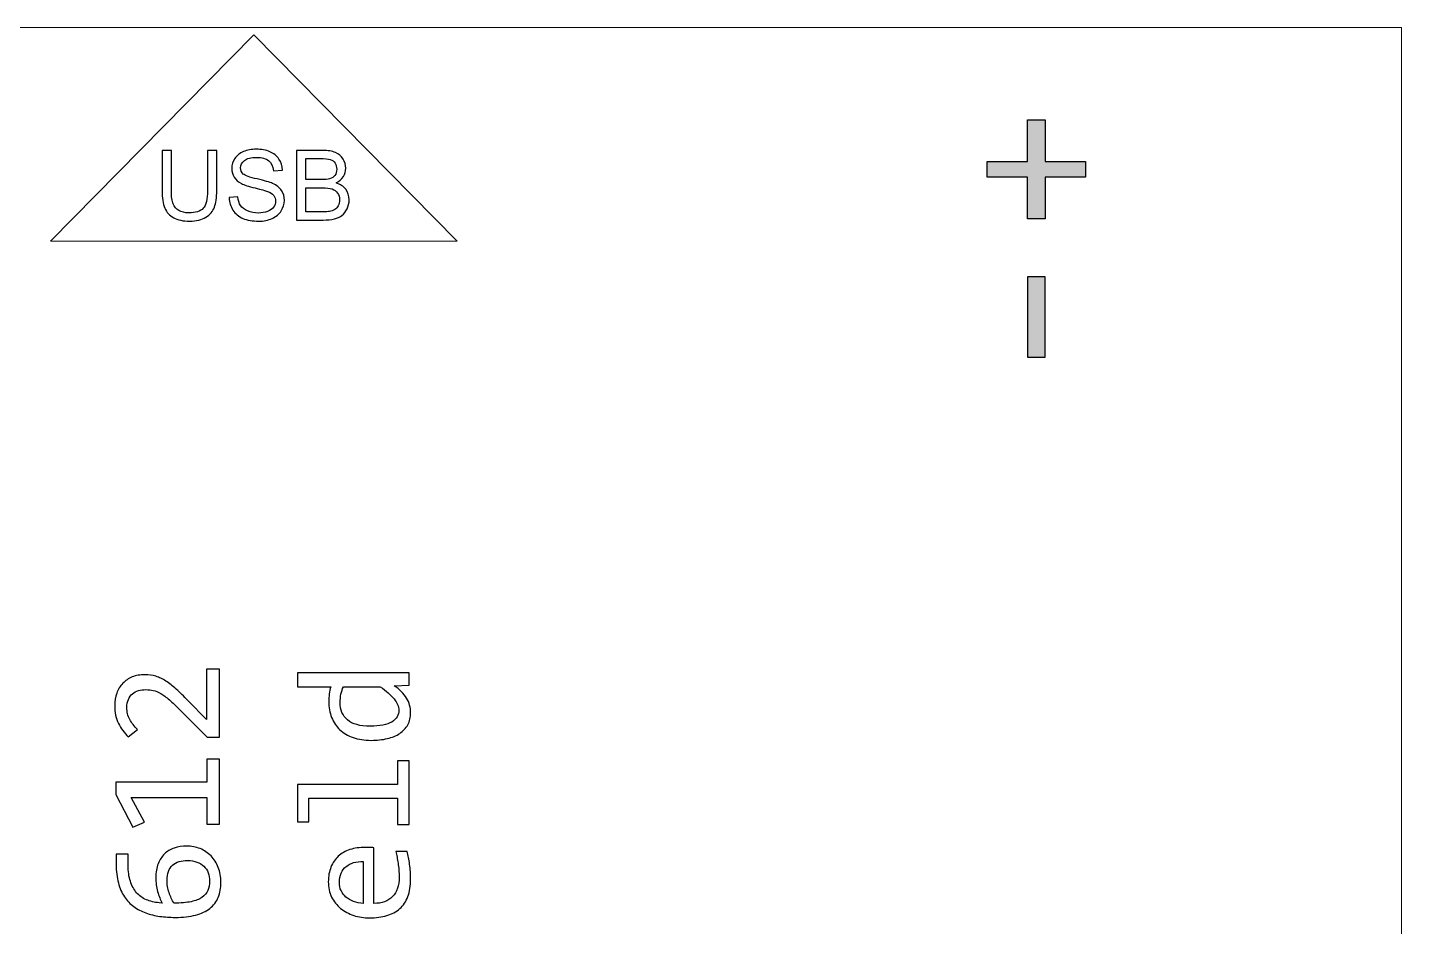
# Model space of a CAD drawing. Header units: centimetres. Extents: x 102.9 to 107.9, y 82.26 to 89.76.
# Drawn here: x 104.904 to 107.896, y 87.799 to 89.756 of the extents above; entities that cross this region are included whole.
import ezdxf

# ---------------------------------------------------------------- set-up
doc = ezdxf.new("R2010")
doc.units = ezdxf.units.CM
doc.header["$MEASUREMENT"] = 0
doc.layers.add('Layer 1', color=7, linetype='Continuous')

msp = doc.modelspace()

# ---------------------------------------------------------------- hatches: boundary and pattern name
at = {"layer": 'Layer 1', "true_color": 0x000000}
h = msp.add_hatch(color=18, dxfattribs=at)
edge = h.paths.add_edge_path()
edge.add_spline(control_points=[(107.12013, 89.46464), (107.12013, 89.46464), (107.12013, 89.55522), (107.12013, 89.55522), (107.12013, 89.55522), (107.08166, 89.55522), (107.08166, 89.55522), (107.08166, 89.55522), (107.08166, 89.46464), (107.08166, 89.46464), (107.08166, 89.46464), (106.99376, 89.46464), (106.99376, 89.46464), (106.99376, 89.46464), (106.99376, 89.43064), (106.99376, 89.43064), (106.99376, 89.43064), (107.08166, 89.43064), (107.08166, 89.43064), (107.08166, 89.43064), (107.08166, 89.33939), (107.08166, 89.33939), (107.08166, 89.33939), (107.12013, 89.33939), (107.12013, 89.33939), (107.12013, 89.33939), (107.12013, 89.43064), (107.12013, 89.43064), (107.12013, 89.43064), (107.20803, 89.43064), (107.20803, 89.43064), (107.20803, 89.43064), (107.20803, 89.46464), (107.20803, 89.46464), (107.20803, 89.46464), (107.12013, 89.46464), (107.12013, 89.46464)], knot_values=[0, 0, 0, 0, 0.0833333, 0.0833333, 0.0833333, 0.1666667, 0.1666667, 0.1666667, 0.25, 0.25, 0.25, 0.3333333, 0.3333333, 0.3333333, 0.4166667, 0.4166667, 0.4166667, 0.5, 0.5, 0.5, 0.5833333, 0.5833333, 0.5833333, 0.6666667, 0.6666667, 0.6666667, 0.75, 0.75, 0.75, 0.8333333, 0.8333333, 0.8333333, 0.9166667, 0.9166667, 0.9166667, 1, 1, 1, 1], degree=3, periodic=1)
h = msp.add_hatch(color=18, dxfattribs=at)
edge = h.paths.add_edge_path()
edge.add_spline(control_points=[(107.08255, 89.21418), (107.08255, 89.21418), (107.08255, 89.03762), (107.08255, 89.03762), (107.08255, 89.03762), (107.11923, 89.03762), (107.11923, 89.03762), (107.11923, 89.03762), (107.11923, 89.21418), (107.11923, 89.21418), (107.11923, 89.21418), (107.08255, 89.21418), (107.08255, 89.21418)], knot_values=[0, 0, 0, 0, 0.25, 0.25, 0.25, 0.5, 0.5, 0.5, 0.75, 0.75, 0.75, 1, 1, 1, 1], degree=3, periodic=1)

# ---------------------------------------------------------------- linework, layer by layer
at = {"layer": 'Layer 1', "color": 5, "lineweight": 9}
for points in [[(107.89634, 89.75634), (107.89634, 89.75634), (102.89634, 89.75634), (102.89634, 89.75634)], [(107.89634, 82.25634), (107.89634, 82.25634), (107.89634, 89.75634), (107.89634, 89.75634)]]:
    msp.add_open_spline(points, degree=3, dxfattribs=at)
at = {"layer": 'Layer 1', "lineweight": 18}
for points in [[(105.3965, 89.74024), (105.3965, 89.74024), (104.95355, 89.29138), (104.95355, 89.29138)], [(105.83944, 89.29138), (105.83944, 89.29138), (105.3965, 89.74024), (105.3965, 89.74024)], [(104.95355, 89.29138), (104.95355, 89.29138), (105.83944, 89.29138), (105.83944, 89.29138)]]:
    msp.add_open_spline(points, degree=3, dxfattribs=at)
at = {"layer": 'Layer 1'}
for points, knots in [([(107.12013, 89.46464), (107.12013, 89.46464), (107.12013, 89.55522), (107.12013, 89.55522), (107.12013, 89.55522), (107.08166, 89.55522), (107.08166, 89.55522), (107.08166, 89.55522), (107.08166, 89.46464), (107.08166, 89.46464), (107.08166, 89.46464), (106.99376, 89.46464), (106.99376, 89.46464), (106.99376, 89.46464), (106.99376, 89.43064), (106.99376, 89.43064), (106.99376, 89.43064), (107.08166, 89.43064), (107.08166, 89.43064), (107.08166, 89.43064), (107.08166, 89.33939), (107.08166, 89.33939), (107.08166, 89.33939), (107.12013, 89.33939), (107.12013, 89.33939), (107.12013, 89.33939), (107.12013, 89.43064), (107.12013, 89.43064), (107.12013, 89.43064), (107.20803, 89.43064), (107.20803, 89.43064), (107.20803, 89.43064), (107.20803, 89.46464), (107.20803, 89.46464), (107.20803, 89.46464), (107.12013, 89.46464), (107.12013, 89.46464)], [0, 0, 0, 0, 0.0833333, 0.0833333, 0.0833333, 0.1666667, 0.1666667, 0.1666667, 0.25, 0.25, 0.25, 0.3333333, 0.3333333, 0.3333333, 0.4166667, 0.4166667, 0.4166667, 0.5, 0.5, 0.5, 0.5833333, 0.5833333, 0.5833333, 0.6666667, 0.6666667, 0.6666667, 0.75, 0.75, 0.75, 0.8333333, 0.8333333, 0.8333333, 0.9166667, 0.9166667, 0.9166667, 1, 1, 1, 1]), ([(105.29574, 89.48872), (105.29574, 89.48872), (105.31585, 89.48872), (105.31585, 89.48872), (105.31585, 89.48872), (105.31585, 89.40119), (105.31585, 89.40119), (105.31585, 89.38595), (105.31412, 89.37385), (105.3107, 89.36489), (105.30724, 89.35596), (105.30103, 89.34866), (105.29207, 89.34305), (105.28308, 89.33744), (105.27133, 89.33462), (105.25672, 89.33462), (105.24258, 89.33462), (105.23097, 89.33705), (105.22197, 89.34196), (105.21294, 89.34686), (105.20652, 89.35392), (105.20268, 89.3632), (105.19883, 89.37247), (105.19689, 89.38514), (105.19689, 89.40119), (105.19689, 89.40119), (105.19689, 89.48872), (105.19689, 89.48872), (105.19689, 89.48872), (105.217, 89.48872), (105.217, 89.48872), (105.217, 89.48872), (105.217, 89.40123), (105.217, 89.40123), (105.217, 89.38807), (105.21824, 89.37833), (105.22067, 89.37212), (105.2231, 89.36588), (105.22727, 89.36104), (105.23323, 89.35769), (105.23916, 89.35431), (105.24642, 89.35261), (105.255, 89.35261), (105.26967, 89.35261), (105.28015, 89.35596), (105.28639, 89.36263), (105.29264, 89.36933), (105.29574, 89.38218), (105.29574, 89.40123), (105.29574, 89.40123), (105.29574, 89.48872), (105.29574, 89.48872)], [0, 0, 0, 0, 0.0588235, 0.0588235, 0.0588235, 0.1176471, 0.1176471, 0.1176471, 0.1764706, 0.1764706, 0.1764706, 0.2352941, 0.2352941, 0.2352941, 0.2941176, 0.2941176, 0.2941176, 0.3529412, 0.3529412, 0.3529412, 0.4117647, 0.4117647, 0.4117647, 0.4705882, 0.4705882, 0.4705882, 0.5294118, 0.5294118, 0.5294118, 0.5882353, 0.5882353, 0.5882353, 0.6470588, 0.6470588, 0.6470588, 0.7058824, 0.7058824, 0.7058824, 0.7647059, 0.7647059, 0.7647059, 0.8235294, 0.8235294, 0.8235294, 0.8823529, 0.8823529, 0.8823529, 0.9411765, 0.9411765, 0.9411765, 1, 1, 1, 1]), ([(105.34277, 89.38584), (105.34277, 89.38584), (105.36161, 89.38754), (105.36161, 89.38754), (105.36249, 89.37992), (105.36457, 89.37367), (105.36785, 89.36877), (105.37113, 89.3639), (105.37621, 89.35995), (105.38309, 89.35692), (105.38997, 89.35392), (105.39773, 89.3524), (105.40634, 89.3524), (105.41399, 89.3524), (105.42073, 89.35353), (105.42659, 89.35582), (105.43244, 89.35812), (105.43678, 89.36126), (105.43964, 89.36524), (105.4425, 89.36923), (105.44395, 89.37357), (105.44395, 89.37822), (105.44395, 89.38295), (105.44257, 89.38708), (105.43982, 89.39064), (105.43707, 89.39417), (105.43251, 89.39713), (105.42616, 89.39957), (105.42211, 89.40112), (105.41311, 89.40359), (105.39918, 89.40694), (105.38524, 89.41029), (105.37551, 89.41343), (105.36993, 89.4164), (105.3627, 89.42021), (105.35734, 89.42493), (105.35381, 89.43054), (105.35025, 89.43615), (105.34848, 89.44247), (105.34848, 89.44942), (105.34848, 89.45711), (105.35067, 89.46427), (105.35501, 89.4709), (105.35935, 89.47757), (105.36566, 89.48261), (105.37402, 89.48607), (105.38235, 89.48953), (105.39163, 89.49126), (105.40182, 89.49126), (105.41304, 89.49126), (105.42295, 89.48946), (105.43153, 89.48582), (105.4401, 89.48222), (105.4467, 89.4769), (105.45132, 89.46984), (105.45594, 89.46282), (105.45841, 89.45485), (105.45876, 89.44596), (105.45876, 89.44596), (105.4395, 89.44448), (105.4395, 89.44448), (105.43848, 89.45404), (105.43498, 89.46127), (105.42902, 89.46614), (105.42306, 89.47104), (105.41424, 89.47348), (105.4026, 89.47348), (105.39046, 89.47348), (105.38161, 89.47125), (105.37607, 89.46681), (105.37053, 89.46236), (105.36774, 89.457), (105.36774, 89.45072), (105.36774, 89.44529), (105.36972, 89.44081), (105.37364, 89.43728), (105.37752, 89.43379), (105.38757, 89.43015), (105.40387, 89.42648), (105.42017, 89.42278), (105.43135, 89.41957), (105.43742, 89.41682), (105.4462, 89.41276), (105.45273, 89.40765), (105.45693, 89.4014), (105.46113, 89.39519), (105.46321, 89.38803), (105.46321, 89.37992), (105.46321, 89.37184), (105.46091, 89.36429), (105.45629, 89.35716), (105.45167, 89.35004), (105.44507, 89.3445), (105.43643, 89.34055), (105.42779, 89.3366), (105.41809, 89.33462), (105.40726, 89.33462), (105.39357, 89.33462), (105.3821, 89.33663), (105.37286, 89.34062), (105.36358, 89.3446), (105.35635, 89.3506), (105.35109, 89.35864), (105.3458, 89.36665), (105.34305, 89.37572), (105.34277, 89.38584)], [0, 0, 0, 0, 0.0285714, 0.0285714, 0.0285714, 0.0571429, 0.0571429, 0.0571429, 0.0857143, 0.0857143, 0.0857143, 0.1142857, 0.1142857, 0.1142857, 0.1428571, 0.1428571, 0.1428571, 0.1714286, 0.1714286, 0.1714286, 0.2, 0.2, 0.2, 0.2285714, 0.2285714, 0.2285714, 0.2571429, 0.2571429, 0.2571429, 0.2857143, 0.2857143, 0.2857143, 0.3142857, 0.3142857, 0.3142857, 0.3428571, 0.3428571, 0.3428571, 0.3714286, 0.3714286, 0.3714286, 0.4, 0.4, 0.4, 0.4285714, 0.4285714, 0.4285714, 0.4571429, 0.4571429, 0.4571429, 0.4857143, 0.4857143, 0.4857143, 0.5142857, 0.5142857, 0.5142857, 0.5428571, 0.5428571, 0.5428571, 0.5714286, 0.5714286, 0.5714286, 0.6, 0.6, 0.6, 0.6285714, 0.6285714, 0.6285714, 0.6571429, 0.6571429, 0.6571429, 0.6857143, 0.6857143, 0.6857143, 0.7142857, 0.7142857, 0.7142857, 0.7428571, 0.7428571, 0.7428571, 0.7714286, 0.7714286, 0.7714286, 0.8, 0.8, 0.8, 0.8285714, 0.8285714, 0.8285714, 0.8571429, 0.8571429, 0.8571429, 0.8857143, 0.8857143, 0.8857143, 0.9142857, 0.9142857, 0.9142857, 0.9428571, 0.9428571, 0.9428571, 0.9714286, 0.9714286, 0.9714286, 1, 1, 1, 1]), ([(105.48966, 89.33716), (105.48966, 89.33716), (105.48966, 89.48872), (105.48966, 89.48872), (105.48966, 89.48872), (105.54653, 89.48872), (105.54653, 89.48872), (105.5581, 89.48872), (105.56738, 89.4872), (105.5744, 89.48413), (105.58139, 89.48106), (105.58685, 89.47633), (105.5908, 89.46995), (105.59479, 89.4636), (105.59677, 89.45693), (105.59677, 89.44994), (105.59677, 89.44349), (105.595, 89.43739), (105.59151, 89.43167), (105.58802, 89.42596), (105.58273, 89.42133), (105.57564, 89.41781), (105.58481, 89.41513), (105.59186, 89.41054), (105.59677, 89.40405), (105.60171, 89.39759), (105.60418, 89.38994), (105.60418, 89.38112), (105.60418, 89.37399), (105.60266, 89.36739), (105.59966, 89.36129), (105.59666, 89.35519), (105.59296, 89.3505), (105.58855, 89.34718), (105.58414, 89.3439), (105.5786, 89.34139), (105.57197, 89.3397), (105.5653, 89.33801), (105.55715, 89.33716), (105.54748, 89.33716), (105.54748, 89.33716), (105.48966, 89.33716), (105.48966, 89.33716)], [0, 0, 0, 0, 0.0714286, 0.0714286, 0.0714286, 0.1428571, 0.1428571, 0.1428571, 0.2142857, 0.2142857, 0.2142857, 0.2857143, 0.2857143, 0.2857143, 0.3571429, 0.3571429, 0.3571429, 0.4285714, 0.4285714, 0.4285714, 0.5, 0.5, 0.5, 0.5714286, 0.5714286, 0.5714286, 0.6428571, 0.6428571, 0.6428571, 0.7142857, 0.7142857, 0.7142857, 0.7857143, 0.7857143, 0.7857143, 0.8571429, 0.8571429, 0.8571429, 0.9285714, 0.9285714, 0.9285714, 1, 1, 1, 1]), ([(105.50977, 89.425), (105.50977, 89.425), (105.54254, 89.425), (105.54254, 89.425), (105.55143, 89.425), (105.55782, 89.4256), (105.56166, 89.42677), (105.56678, 89.42828), (105.57063, 89.43082), (105.5732, 89.43435), (105.57578, 89.43788), (105.57708, 89.44229), (105.57708, 89.44762), (105.57708, 89.45266), (105.57588, 89.45711), (105.57345, 89.46092), (105.57105, 89.46476), (105.56759, 89.46741), (105.56311, 89.46882), (105.55863, 89.47023), (105.55094, 89.47094), (105.54007, 89.47094), (105.54007, 89.47094), (105.50977, 89.47094), (105.50977, 89.47094), (105.50977, 89.47094), (105.50977, 89.425), (105.50977, 89.425)], [0, 0, 0, 0, 0.1111111, 0.1111111, 0.1111111, 0.2222222, 0.2222222, 0.2222222, 0.3333333, 0.3333333, 0.3333333, 0.4444444, 0.4444444, 0.4444444, 0.5555556, 0.5555556, 0.5555556, 0.6666667, 0.6666667, 0.6666667, 0.7777778, 0.7777778, 0.7777778, 0.8888889, 0.8888889, 0.8888889, 1, 1, 1, 1]), ([(105.50977, 89.35494), (105.50977, 89.35494), (105.54752, 89.35494), (105.54752, 89.35494), (105.55401, 89.35494), (105.55856, 89.35519), (105.56121, 89.35568), (105.56579, 89.35649), (105.56967, 89.35787), (105.57278, 89.35981), (105.57588, 89.36175), (105.57842, 89.36457), (105.58043, 89.36828), (105.58244, 89.37198), (105.58343, 89.37625), (105.58343, 89.38108), (105.58343, 89.38676), (105.58199, 89.39167), (105.57906, 89.39586), (105.57616, 89.40006), (105.57214, 89.40299), (105.56699, 89.40468), (105.56188, 89.40638), (105.55447, 89.40722), (105.54484, 89.40722), (105.54484, 89.40722), (105.50977, 89.40722), (105.50977, 89.40722), (105.50977, 89.40722), (105.50977, 89.35494), (105.50977, 89.35494)], [0, 0, 0, 0, 0.1, 0.1, 0.1, 0.2, 0.2, 0.2, 0.3, 0.3, 0.3, 0.4, 0.4, 0.4, 0.5, 0.5, 0.5, 0.6, 0.6, 0.6, 0.7, 0.7, 0.7, 0.8, 0.8, 0.8, 0.9, 0.9, 0.9, 1, 1, 1, 1]), ([(107.08255, 89.21418), (107.08255, 89.21418), (107.08255, 89.03762), (107.08255, 89.03762), (107.08255, 89.03762), (107.11923, 89.03762), (107.11923, 89.03762), (107.11923, 89.03762), (107.11923, 89.21418), (107.11923, 89.21418), (107.11923, 89.21418), (107.08255, 89.21418), (107.08255, 89.21418)], [0, 0, 0, 0, 0.25, 0.25, 0.25, 0.5, 0.5, 0.5, 0.75, 0.75, 0.75, 1, 1, 1, 1]), ([(105.32176, 88.35906), (105.32176, 88.35906), (105.32176, 88.21089), (105.32176, 88.21089), (105.32176, 88.21089), (105.29489, 88.21089), (105.29489, 88.21089), (105.29489, 88.21089), (105.23703, 88.26904), (105.23703, 88.26904), (105.22757, 88.27857), (105.21945, 88.28627), (105.21257, 88.29226), (105.20564, 88.2982), (105.19935, 88.30285), (105.1937, 88.3062), (105.188, 88.30949), (105.18265, 88.31173), (105.17759, 88.3129), (105.17253, 88.31402), (105.16707, 88.31461), (105.16119, 88.31461), (105.15572, 88.31461), (105.15043, 88.31384), (105.14543, 88.31237), (105.14043, 88.31084), (105.13602, 88.30855), (105.1322, 88.30549), (105.12844, 88.30238), (105.12544, 88.29838), (105.12326, 88.29344), (105.12109, 88.2885), (105.11997, 88.28256), (105.11997, 88.27568), (105.11997, 88.26616), (105.12209, 88.25746), (105.12638, 88.24964), (105.13061, 88.24188), (105.13614, 88.2347), (105.1429, 88.22812), (105.1429, 88.22812), (105.12309, 88.2116), (105.12309, 88.2116), (105.11415, 88.22012), (105.10698, 88.22988), (105.10163, 88.24099), (105.09622, 88.25205), (105.09351, 88.26498), (105.09351, 88.27968), (105.09351, 88.28968), (105.09498, 88.29879), (105.09798, 88.30696), (105.10098, 88.3152), (105.10527, 88.32231), (105.11092, 88.32831), (105.11656, 88.33425), (105.12344, 88.33889), (105.13161, 88.34212), (105.13973, 88.34542), (105.14896, 88.34706), (105.15913, 88.34706), (105.16777, 88.34706), (105.17577, 88.34589), (105.18312, 88.34359), (105.19047, 88.3413), (105.19776, 88.33783), (105.20505, 88.33319), (105.21234, 88.32854), (105.21992, 88.32266), (105.22774, 88.31561), (105.23551, 88.30855), (105.24409, 88.3002), (105.25338, 88.29056), (105.25338, 88.29056), (105.29318, 88.2497), (105.29318, 88.2497), (105.29318, 88.2497), (105.29318, 88.35906), (105.29318, 88.35906), (105.29318, 88.35906), (105.32176, 88.35906), (105.32176, 88.35906)], [0, 0, 0, 0, 0.037037, 0.037037, 0.037037, 0.0740741, 0.0740741, 0.0740741, 0.1111111, 0.1111111, 0.1111111, 0.1481481, 0.1481481, 0.1481481, 0.1851852, 0.1851852, 0.1851852, 0.2222222, 0.2222222, 0.2222222, 0.2592593, 0.2592593, 0.2592593, 0.2962963, 0.2962963, 0.2962963, 0.3333333, 0.3333333, 0.3333333, 0.3703704, 0.3703704, 0.3703704, 0.4074074, 0.4074074, 0.4074074, 0.4444444, 0.4444444, 0.4444444, 0.4814815, 0.4814815, 0.4814815, 0.5185185, 0.5185185, 0.5185185, 0.5555556, 0.5555556, 0.5555556, 0.5925926, 0.5925926, 0.5925926, 0.6296296, 0.6296296, 0.6296296, 0.6666667, 0.6666667, 0.6666667, 0.7037037, 0.7037037, 0.7037037, 0.7407407, 0.7407407, 0.7407407, 0.7777778, 0.7777778, 0.7777778, 0.8148148, 0.8148148, 0.8148148, 0.8518519, 0.8518519, 0.8518519, 0.8888889, 0.8888889, 0.8888889, 0.9259259, 0.9259259, 0.9259259, 0.962963, 0.962963, 0.962963, 1, 1, 1, 1]), ([(105.65208, 88.20419), (105.63739, 88.20419), (105.62433, 88.20619), (105.61287, 88.21024), (105.60146, 88.21424), (105.59182, 88.21994), (105.58394, 88.22741), (105.57606, 88.23482), (105.57006, 88.2437), (105.56601, 88.25411), (105.56195, 88.26451), (105.55989, 88.2761), (105.55989, 88.28885), (105.55989, 88.29438), (105.56024, 88.29985), (105.56095, 88.3052), (105.5616, 88.31055), (105.56271, 88.31578), (105.56418, 88.32096), (105.56418, 88.32096), (105.49145, 88.32096), (105.49145, 88.32096), (105.49145, 88.32096), (105.49145, 88.35094), (105.49145, 88.35094), (105.49145, 88.35094), (105.73487, 88.35094), (105.73487, 88.35094), (105.73487, 88.35094), (105.73487, 88.32419), (105.73487, 88.32419), (105.73487, 88.32419), (105.70218, 88.32319), (105.70218, 88.32319), (105.71441, 88.31478), (105.7234, 88.30573), (105.72928, 88.29591), (105.73511, 88.28615), (105.73805, 88.27557), (105.73805, 88.26422), (105.73805, 88.25434), (105.73599, 88.24558), (105.73181, 88.23805), (105.7277, 88.23053), (105.72188, 88.2243), (105.71435, 88.2193), (105.70682, 88.2143), (105.69777, 88.21054), (105.68724, 88.20801), (105.67666, 88.20548), (105.66496, 88.20419), (105.65208, 88.20419)], [0, 0, 0, 0, 0.0588235, 0.0588235, 0.0588235, 0.1176471, 0.1176471, 0.1176471, 0.1764706, 0.1764706, 0.1764706, 0.2352941, 0.2352941, 0.2352941, 0.2941176, 0.2941176, 0.2941176, 0.3529412, 0.3529412, 0.3529412, 0.4117647, 0.4117647, 0.4117647, 0.4705882, 0.4705882, 0.4705882, 0.5294118, 0.5294118, 0.5294118, 0.5882353, 0.5882353, 0.5882353, 0.6470588, 0.6470588, 0.6470588, 0.7058824, 0.7058824, 0.7058824, 0.7647059, 0.7647059, 0.7647059, 0.8235294, 0.8235294, 0.8235294, 0.8823529, 0.8823529, 0.8823529, 0.9411765, 0.9411765, 0.9411765, 1, 1, 1, 1]), ([(105.65009, 88.23488), (105.67096, 88.23488), (105.6866, 88.23794), (105.69689, 88.24411), (105.70718, 88.25028), (105.71229, 88.25899), (105.71229, 88.27022), (105.71229, 88.27786), (105.70888, 88.28586), (105.70212, 88.29432), (105.69536, 88.30273), (105.6853, 88.31167), (105.67196, 88.32096), (105.67196, 88.32096), (105.59164, 88.32096), (105.59164, 88.32096), (105.58935, 88.31602), (105.58758, 88.31055), (105.58641, 88.30455), (105.58517, 88.29861), (105.58459, 88.29268), (105.58459, 88.2868), (105.58459, 88.27045), (105.58988, 88.25775), (105.60046, 88.24858), (105.61099, 88.23947), (105.62757, 88.23488), (105.65009, 88.23488)], [0, 0, 0, 0, 0.1111111, 0.1111111, 0.1111111, 0.2222222, 0.2222222, 0.2222222, 0.3333333, 0.3333333, 0.3333333, 0.4444444, 0.4444444, 0.4444444, 0.5555556, 0.5555556, 0.5555556, 0.6666667, 0.6666667, 0.6666667, 0.7777778, 0.7777778, 0.7777778, 0.8888889, 0.8888889, 0.8888889, 1, 1, 1, 1]), ([(105.32176, 88.16332), (105.32176, 88.16332), (105.32176, 88.02186), (105.32176, 88.02186), (105.32176, 88.02186), (105.29389, 88.02186), (105.29389, 88.02186), (105.29389, 88.02186), (105.29389, 88.07972), (105.29389, 88.07972), (105.29389, 88.07972), (105.12949, 88.07972), (105.12949, 88.07972), (105.12949, 88.07972), (105.15878, 88.0258), (105.15878, 88.0258), (105.15878, 88.0258), (105.13338, 88.0148), (105.13338, 88.0148), (105.13338, 88.0148), (105.09563, 88.08642), (105.09563, 88.08642), (105.09563, 88.08642), (105.09563, 88.11288), (105.09563, 88.11288), (105.09563, 88.11288), (105.29389, 88.11288), (105.29389, 88.11288), (105.29389, 88.11288), (105.29389, 88.16332), (105.29389, 88.16332), (105.29389, 88.16332), (105.32176, 88.16332), (105.32176, 88.16332)], [0, 0, 0, 0, 0.0909091, 0.0909091, 0.0909091, 0.1818182, 0.1818182, 0.1818182, 0.2727273, 0.2727273, 0.2727273, 0.3636364, 0.3636364, 0.3636364, 0.4545455, 0.4545455, 0.4545455, 0.5454545, 0.5454545, 0.5454545, 0.6363636, 0.6363636, 0.6363636, 0.7272727, 0.7272727, 0.7272727, 0.8181818, 0.8181818, 0.8181818, 0.9090909, 0.9090909, 0.9090909, 1, 1, 1, 1]), ([(105.51615, 88.07795), (105.51615, 88.07795), (105.51615, 88.0268), (105.51615, 88.0268), (105.51615, 88.0268), (105.49145, 88.0268), (105.49145, 88.0268), (105.49145, 88.0268), (105.49145, 88.10829), (105.49145, 88.10829), (105.49145, 88.10829), (105.70982, 88.10829), (105.70982, 88.10829), (105.70982, 88.10829), (105.70982, 88.1598), (105.70982, 88.1598), (105.70982, 88.1598), (105.73487, 88.1598), (105.73487, 88.1598), (105.73487, 88.1598), (105.73487, 88.02115), (105.73487, 88.02115), (105.73487, 88.02115), (105.70982, 88.02115), (105.70982, 88.02115), (105.70982, 88.02115), (105.70982, 88.07795), (105.70982, 88.07795), (105.70982, 88.07795), (105.51615, 88.07795), (105.51615, 88.07795)], [0, 0, 0, 0, 0.1, 0.1, 0.1, 0.2, 0.2, 0.2, 0.3, 0.3, 0.3, 0.4, 0.4, 0.4, 0.5, 0.5, 0.5, 0.6, 0.6, 0.6, 0.7, 0.7, 0.7, 0.8, 0.8, 0.8, 0.9, 0.9, 0.9, 1, 1, 1, 1]), ([(105.2505, 87.97394), (105.26085, 87.97394), (105.27055, 87.97206), (105.2796, 87.96835), (105.28872, 87.96459), (105.2966, 87.9593), (105.3033, 87.95242), (105.31, 87.94554), (105.31529, 87.93719), (105.31917, 87.92749), (105.32299, 87.91779), (105.32494, 87.90703), (105.32494, 87.89521), (105.32494, 87.88281), (105.32294, 87.87181), (105.319, 87.86229), (105.31506, 87.85276), (105.30894, 87.84476), (105.30071, 87.83835), (105.29254, 87.83195), (105.28213, 87.82707), (105.26967, 87.82371), (105.25714, 87.82036), (105.24233, 87.81872), (105.22522, 87.81872), (105.21369, 87.81872), (105.20258, 87.81948), (105.19176, 87.82095), (105.181, 87.82242), (105.17083, 87.82489), (105.1613, 87.82836), (105.15178, 87.83183), (105.14302, 87.83641), (105.13508, 87.84212), (105.1272, 87.84788), (105.12038, 87.85499), (105.11468, 87.86358), (105.10903, 87.8721), (105.10457, 87.88222), (105.10145, 87.8938), (105.09827, 87.90538), (105.09669, 87.91885), (105.09669, 87.93408), (105.09669, 87.93408), (105.09669, 87.9563), (105.09669, 87.9563), (105.09669, 87.9563), (105.12279, 87.9563), (105.12279, 87.9563), (105.12279, 87.9563), (105.12279, 87.93219), (105.12279, 87.93219), (105.12279, 87.91879), (105.12438, 87.90715), (105.12761, 87.89727), (105.13085, 87.88739), (105.13537, 87.87916), (105.14125, 87.87246), (105.14713, 87.86581), (105.15419, 87.8607), (105.16248, 87.85717), (105.17071, 87.85358), (105.18, 87.85135), (105.19023, 87.85047), (105.19023, 87.85047), (105.19723, 87.84976), (105.19723, 87.84976), (105.193, 87.85699), (105.18959, 87.86534), (105.187, 87.87481), (105.18441, 87.88428), (105.18312, 87.89456), (105.18312, 87.90556), (105.18312, 87.91691), (105.18476, 87.9269), (105.18812, 87.93543), (105.19147, 87.94401), (105.19605, 87.95113), (105.20199, 87.95683), (105.20793, 87.96247), (105.21499, 87.96677), (105.22328, 87.96965), (105.23157, 87.97253), (105.24062, 87.97394), (105.2505, 87.97394)], [0, 0, 0, 0, 0.0357143, 0.0357143, 0.0357143, 0.0714286, 0.0714286, 0.0714286, 0.1071429, 0.1071429, 0.1071429, 0.1428571, 0.1428571, 0.1428571, 0.1785714, 0.1785714, 0.1785714, 0.2142857, 0.2142857, 0.2142857, 0.25, 0.25, 0.25, 0.2857143, 0.2857143, 0.2857143, 0.3214286, 0.3214286, 0.3214286, 0.3571429, 0.3571429, 0.3571429, 0.3928571, 0.3928571, 0.3928571, 0.4285714, 0.4285714, 0.4285714, 0.4642857, 0.4642857, 0.4642857, 0.5, 0.5, 0.5, 0.5357143, 0.5357143, 0.5357143, 0.5714286, 0.5714286, 0.5714286, 0.6071429, 0.6071429, 0.6071429, 0.6428571, 0.6428571, 0.6428571, 0.6785714, 0.6785714, 0.6785714, 0.7142857, 0.7142857, 0.7142857, 0.75, 0.75, 0.75, 0.7857143, 0.7857143, 0.7857143, 0.8214286, 0.8214286, 0.8214286, 0.8571429, 0.8571429, 0.8571429, 0.8928571, 0.8928571, 0.8928571, 0.9285714, 0.9285714, 0.9285714, 0.9642857, 0.9642857, 0.9642857, 1, 1, 1, 1]), ([(105.63921, 87.97112), (105.64344, 87.97112), (105.64703, 87.97106), (105.64985, 87.97094), (105.65273, 87.97082), (105.65544, 87.97065), (105.65796, 87.97041), (105.65796, 87.97041), (105.65796, 87.84906), (105.65796, 87.84906), (105.67566, 87.84906), (105.6893, 87.85399), (105.69877, 87.86387), (105.70824, 87.87375), (105.713, 87.88798), (105.713, 87.90662), (105.713, 87.91167), (105.71282, 87.91673), (105.71241, 87.92179), (105.712, 87.92684), (105.71147, 87.93172), (105.71076, 87.93643), (105.71006, 87.94113), (105.70929, 87.94566), (105.70841, 87.94995), (105.70759, 87.9543), (105.70665, 87.95824), (105.70559, 87.96195), (105.70559, 87.96195), (105.73028, 87.96195), (105.73028, 87.96195), (105.73258, 87.95377), (105.73446, 87.94454), (105.73587, 87.93425), (105.73734, 87.92402), (105.73805, 87.91332), (105.73805, 87.90233), (105.73805, 87.88745), (105.73605, 87.87469), (105.73199, 87.86405), (105.72799, 87.85335), (105.72217, 87.84459), (105.71453, 87.83777), (105.70688, 87.83089), (105.69753, 87.82583), (105.68642, 87.8226), (105.67537, 87.8193), (105.66279, 87.81766), (105.64879, 87.81766), (105.63662, 87.81766), (105.6251, 87.81942), (105.61422, 87.82289), (105.6034, 87.82642), (105.59382, 87.83153), (105.58564, 87.83824), (105.57741, 87.84494), (105.57089, 87.85317), (105.56606, 87.86293), (105.56124, 87.87269), (105.55883, 87.8838), (105.55883, 87.89621), (105.55883, 87.90826), (105.56071, 87.91891), (105.56454, 87.92825), (105.5683, 87.93754), (105.57365, 87.94536), (105.58059, 87.95171), (105.58753, 87.95812), (105.59599, 87.96295), (105.60593, 87.96624), (105.61581, 87.96947), (105.62692, 87.97112), (105.63921, 87.97112)], [0, 0, 0, 0, 0.0416667, 0.0416667, 0.0416667, 0.0833333, 0.0833333, 0.0833333, 0.125, 0.125, 0.125, 0.1666667, 0.1666667, 0.1666667, 0.2083333, 0.2083333, 0.2083333, 0.25, 0.25, 0.25, 0.2916667, 0.2916667, 0.2916667, 0.3333333, 0.3333333, 0.3333333, 0.375, 0.375, 0.375, 0.4166667, 0.4166667, 0.4166667, 0.4583333, 0.4583333, 0.4583333, 0.5, 0.5, 0.5, 0.5416667, 0.5416667, 0.5416667, 0.5833333, 0.5833333, 0.5833333, 0.625, 0.625, 0.625, 0.6666667, 0.6666667, 0.6666667, 0.7083333, 0.7083333, 0.7083333, 0.75, 0.75, 0.75, 0.7916667, 0.7916667, 0.7916667, 0.8333333, 0.8333333, 0.8333333, 0.875, 0.875, 0.875, 0.9166667, 0.9166667, 0.9166667, 0.9583333, 0.9583333, 0.9583333, 1, 1, 1, 1]), ([(105.25238, 87.94254), (105.2455, 87.94254), (105.23927, 87.94172), (105.23368, 87.94007), (105.22816, 87.93837), (105.22345, 87.93578), (105.21957, 87.93219), (105.21575, 87.92867), (105.21275, 87.92414), (105.21063, 87.91873), (105.20852, 87.91326), (105.20746, 87.90674), (105.20746, 87.89915), (105.20746, 87.8948), (105.20787, 87.89039), (105.20864, 87.88592), (105.20946, 87.88145), (105.21058, 87.87704), (105.21199, 87.87275), (105.2134, 87.86846), (105.21504, 87.86434), (105.21681, 87.86046), (105.21863, 87.85652), (105.22057, 87.853), (105.22263, 87.84976), (105.23745, 87.84976), (105.24985, 87.85082), (105.25979, 87.85288), (105.26972, 87.85494), (105.27772, 87.85799), (105.28366, 87.86205), (105.28966, 87.86617), (105.29389, 87.87116), (105.29642, 87.8771), (105.29895, 87.8831), (105.30024, 87.88998), (105.30024, 87.8978), (105.30024, 87.90432), (105.29918, 87.91032), (105.29707, 87.91579), (105.29495, 87.9212), (105.29183, 87.9259), (105.28766, 87.9299), (105.28354, 87.93384), (105.27854, 87.93696), (105.27261, 87.93919), (105.26673, 87.94143), (105.25996, 87.94254), (105.25238, 87.94254)], [0, 0, 0, 0, 0.0625, 0.0625, 0.0625, 0.125, 0.125, 0.125, 0.1875, 0.1875, 0.1875, 0.25, 0.25, 0.25, 0.3125, 0.3125, 0.3125, 0.375, 0.375, 0.375, 0.4375, 0.4375, 0.4375, 0.5, 0.5, 0.5, 0.5625, 0.5625, 0.5625, 0.625, 0.625, 0.625, 0.6875, 0.6875, 0.6875, 0.75, 0.75, 0.75, 0.8125, 0.8125, 0.8125, 0.875, 0.875, 0.875, 0.9375, 0.9375, 0.9375, 1, 1, 1, 1]), ([(105.63503, 87.94007), (105.62733, 87.94043), (105.62028, 87.93966), (105.61393, 87.93784), (105.60758, 87.93602), (105.60205, 87.93314), (105.59746, 87.92931), (105.59288, 87.92543), (105.58929, 87.92067), (105.5867, 87.91491), (105.58412, 87.90915), (105.58282, 87.9025), (105.58282, 87.89492), (105.58282, 87.88833), (105.58406, 87.88239), (105.58658, 87.87698), (105.58911, 87.87158), (105.5927, 87.86693), (105.59729, 87.86299), (105.60187, 87.85911), (105.6074, 87.85594), (105.61387, 87.85352), (105.62028, 87.85111), (105.62733, 87.84964), (105.63503, 87.84906), (105.63503, 87.84906), (105.63503, 87.94007), (105.63503, 87.94007)], [0, 0, 0, 0, 0.1111111, 0.1111111, 0.1111111, 0.2222222, 0.2222222, 0.2222222, 0.3333333, 0.3333333, 0.3333333, 0.4444444, 0.4444444, 0.4444444, 0.5555556, 0.5555556, 0.5555556, 0.6666667, 0.6666667, 0.6666667, 0.7777778, 0.7777778, 0.7777778, 0.8888889, 0.8888889, 0.8888889, 1, 1, 1, 1])]:
    msp.add_open_spline(points, degree=3, knots=knots, dxfattribs=at)

doc.saveas('drawing.dxf')
